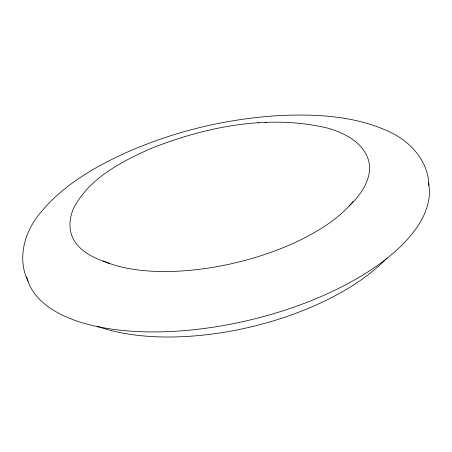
<?xml version="1.0" encoding="UTF-8"?>
<svg xmlns="http://www.w3.org/2000/svg" width="452" height="452" viewBox="0 0 452 452"><rect width="100%" height="100%" fill="white"/><g stroke="black" fill="none" stroke-linecap="round" stroke-linejoin="round"><path stroke-width="0.68" d="M349.181 205.959C362.713 193.411 375.911 173.116 366.222 154.539C358.566 139.984 342.65 132.487 327.525 128.091C268.737 114.085 206.468 126.537 151.171 148.403L150.725 148.595C121.503 161.624 89.988 177.805 74.258 207.106C69.32 216.774 68.224 228.752 73.088 238.667C80.264 252.25 95.332 258.651 109.152 263.324M258.143 122.904L258.617 122.871M265.731 122.464L266.268 122.43M27.99 281.229C16.978 258.742 24.391 231.955 39.832 213.53C62.178 185.783 93.773 167.381 125.758 152.782L126.679 152.369C175.478 130.877 228.237 118.328 281.483 115.469L282.466 115.424C317.745 114.006 354.362 116.136 387.031 130.69C409.133 140.063 428.473 160.285 428.886 185.433M428.394 182.806A206.259 93.033 -13.3 0 1 247.865 320.496A206.259 93.033 -13.3 0 1 26.713 276.737M386.923 258.086A182.89 85.586 -13.3 0 1 97.14 326.237M353.244 201.208A146.397 62.472 -13.3 0 1 236.176 262.635A146.397 62.472 -13.3 0 1 103.293 260.934"/></g></svg>
